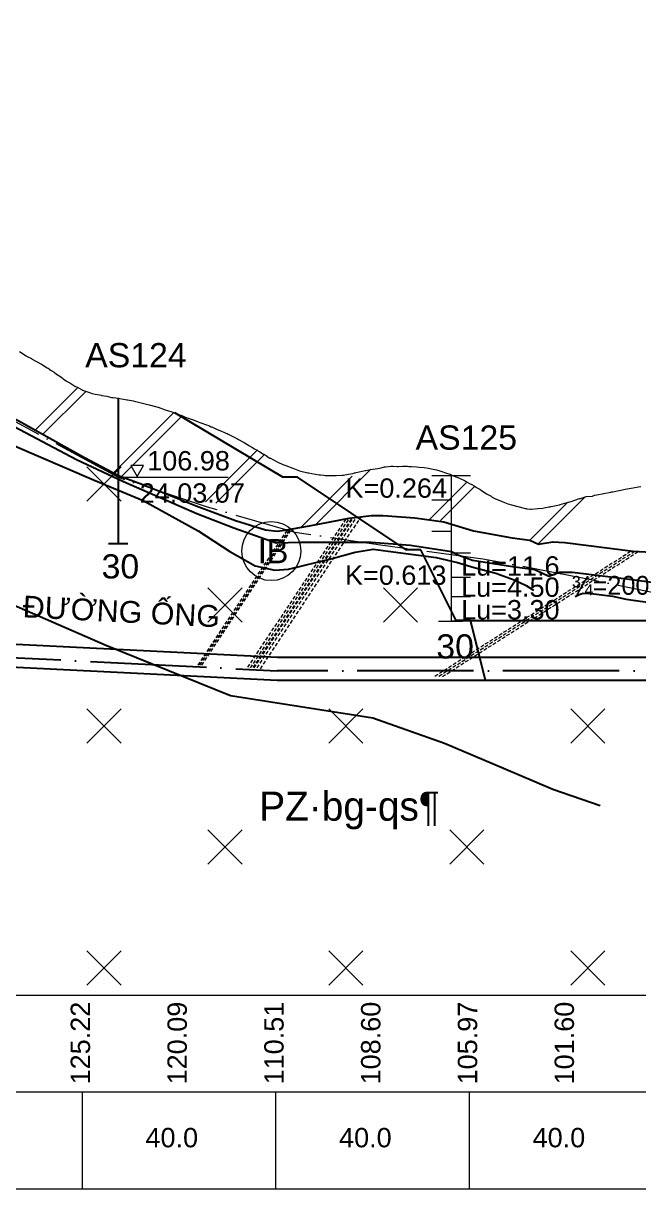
# Model space of a CAD drawing. Header units: inches. Extents: x 444671 to 463716, y 1783086 to 1794968.
# Drawn here: x 458048.3 to 458175.5, y 1783998.4 to 1784239.1 of the extents above; entities that cross this region are included whole.
import ezdxf
from ezdxf.enums import TextEntityAlignment as Align

# ---------------------------------------------------------------- set-up
doc = ezdxf.new("R2010")
doc.units = ezdxf.units.IN
doc.header["$MEASUREMENT"] = 0
for name, pattern in [('ACAD_ISO04W100', [30, 24, -3, 0, -3]), ('DASHED2', [9.525, 6.35, -3.175]), ('DASHEDX2', [1.5, 1, -0.5]), ('NG', [1.8, 0.8, -0.1, 0, -0.1, 0.8])]:
    doc.linetypes.add(name, pattern=pattern)
for name, color, linetype, lineweight in [('ah', 7, 'Continuous', 15), ('doi', 33, 'Continuous', 25), ('DVL', 7, 'Continuous', 18), ('HOKHOAN', 250, 'DASHED2', 20), ('nuocngam', 5, 'Continuous', 20), ('PEGCT', 7, 'Continuous', 15), ('Texdoi', 40, 'Continuous', 15), ('tham', 145, 'Continuous', 13), ('thoc', 252, 'Continuous', 13)]:
    doc.layers.add(name, color=color, linetype=linetype, lineweight=lineweight)
for name, color, linetype in [('CONGTRINH', 2, 'Continuous'), ('khoanmoi', 3, 'Continuous'), ('PEGC', 3, 'Continuous')]:
    doc.layers.add(name, color=color, linetype=linetype)
doc.styles.add('2', font='', dxfattribs={"height": 4})
doc.styles.add('25', font='', dxfattribs={"height": 5})
doc.styles.add('vn', font='')
doc.styles.add('VNTHUONG', font='')
doc.styles.get('2').set_extended_font_data('.VnArial')
doc.styles.get('25').set_extended_font_data('.VnArial')
doc.styles.get('vn').set_extended_font_data('.VnArial')
doc.styles.get('VNTHUONG').set_extended_font_data('.VnTime')
doc.linetypes.add('_lA1', pattern='A,2,-0.2,["x",Standard,S=0.1,R=0,X=-0.1,Y=-0.05],-0.1', length=2.3)
doc.linetypes.add('_lA2', pattern='A,2,-0.2,["xx",Standard,S=0.1,R=0,X=-0.1,Y=-0.05],-0.18', length=2.38)
doc.linetypes.add('_lB', pattern='A,2,-0.2,["xxx",Standard,S=0.1,R=0,X=-0.1,Y=-0.05],-0.26', length=2.46)
doc.linetypes.add('_llA', pattern='A,2,-0.2,["xxxx",Standard,S=0.1,R=0,X=-0.1,Y=-0.05],-0.34', length=2.54)

msp = doc.modelspace()

# ---------------------------------------------------------------- linework, layer by layer
at = {"lineweight": 20}
for p, q in [((457246.5286, 1784038.3548), (458294.3569, 1784038.3548)), ((457246.5286, 1784018.3548), (458294.3569, 1784018.3547)), ((457246.5286, 1783998.3548), (458294.3569, 1783998.3548))]:
    msp.add_line(p, q, dxfattribs=at)
for points in [[(458060.5286, 1783998.3548), (458060.5286, 1784018.3548)], [(458100.5286, 1783998.3548), (458100.5286, 1784018.3548)], [(458140.5286, 1783998.3548), (458140.5286, 1784018.3548)]]:
    msp.add_lwpolyline(points, dxfattribs=at)
at = {"layer": 'ah', "color": 1, "linetype": 'DASHEDX2', "ltscale": 0.75, "flags": 128}
for points in [[(458094.7469, 1784106.0805), (458115.0805, 1784136.7848)], [(458095.2517, 1784105.9387), (458115.7635, 1784136.9122)], [(458095.8532, 1784106.0177), (458116.3588, 1784136.9817)], [(458096.0109, 1784105.9698), (458116.564, 1784137.0057)], [(458096.6429, 1784105.986), (458117.2374, 1784137.0844)], [(458097.3385, 1784105.7808), (458118.1386, 1784137.1896)], [(458084.4472, 1784106.5285), (458102.9995, 1784134.5493)], [(458084.833, 1784106.5285), (458103.4325, 1784134.6206)], [(458085.1884, 1784106.5285), (458103.8314, 1784134.6862)], [(458133.3585, 1784104.2388), (458173.9295, 1784130.1103)], [(458134.2256, 1784104.2669), (458174.6419, 1784130.0398)], [(458134.9253, 1784104.155), (458175.4481, 1784129.9958)]]:
    msp.add_lwpolyline(points, dxfattribs=at)
at = {"layer": 'CONGTRINH', "ltscale": 10}
msp.add_line((458100.8848, 1784108.1029), (457415.1357, 1784142.3904), dxfattribs=at)
at = {"layer": 'CONGTRINH'}
for p, q in [((458210.7518, 1784108.1029), (458100.8848, 1784108.1029)), ((458100.7673, 1784103.4029), (458213.516, 1784103.4029))]:
    msp.add_line(p, q, dxfattribs=at)
for points in [[(458104.963, 1784145.3529), (458101.963, 1784145.3529), (458079.6105, 1784158.662)], [(458130.463, 1784130.3529), (458127.463, 1784130.3529), (458104.963, 1784145.3529)], [(458140.763, 1784115.7529), (458137.763, 1784115.7529), (458130.463, 1784130.3529)], [(458143.8505, 1784103.4029), (458140.763, 1784115.7529)], [(458140.763, 1784115.7529), (458195.4631, 1784115.7529)]]:
    msp.add_lwpolyline(points, dxfattribs=at)
at = {"layer": 'CONGTRINH', "color": 0, "linetype": 'ACAD_ISO04W100', "lineweight": 25, "flags": 128}
for points in [[(457400.8161, 1784140.3529), (458100.8161, 1784105.3529)], [(458201.5401, 1784105.3529), (458100.8161, 1784105.3529)]]:
    msp.add_lwpolyline(points, dxfattribs=at)
at = {"layer": 'CONGTRINH', "ltscale": 10}
msp.add_lwpolyline([(457398.8661, 1784138.498), (458100.7673, 1784103.4029)], dxfattribs=at)
at = {"layer": 'doi', "linetype": '_lA1', "ltscale": 20, "flags": 128}
msp.add_lwpolyline([(458040.0896, 1784160.6649), (458047.2978, 1784157.0566), (458060.9862, 1784149.4211), (458068.0188, 1784145.6972), (458073.0078, 1784143.8352), (458084.0296, 1784139.4315), (458092.1442, 1784136.4284), (458098.3955, 1784134.5064), (458100.7998, 1784134.2061), (458102.3312, 1784134.4393), (458107.4404, 1784135.2802), (458115.6752, 1784136.9019), (458120.3036, 1784137.4425), (458122.6478, 1784137.4425), (458129.1995, 1784136.962), (458135.2103, 1784136.1211), (458141.3662, 1784134.2478), (458149.3558, 1784132.852), (458152.9851, 1784132.346), (458154.7997, 1784131.5447), (458157.7538, 1784131.9664), (458160.2436, 1784131.8821), (458174.3527, 1784130.0555), (458181.7709, 1784129.6512), (458192.7632, 1784127.7643), (458206.6182, 1784123.4376), (458216.8688, 1784118.6531), (458225.0585, 1784114.9965), (458234.7021, 1784113.1771), (458245.5596, 1784110.6837), (458253.4499, 1784110.549), (458265.8896, 1784111.0839), (458271.2846, 1784111.1513), (458278.6354, 1784110.7469), (458282.277, 1784110.2078), (458284.7722, 1784109.3318), (458290.3021, 1784108.0514)], dxfattribs=at)
at = {"layer": 'doi', "linetype": '_lA2', "ltscale": 20, "flags": 128}
msp.add_lwpolyline([(458040.5286, 1784158.9229), (458059.2956, 1784149.033), (458069.0574, 1784144.4808), (458084.2173, 1784137.8798), (458091.8641, 1784134.8721), (458100.5684, 1784131.7832), (458105.6119, 1784131.9458), (458120.2154, 1784131.93), (458128.3502, 1784131.2797), (458136.8104, 1784129.9791), (458138.112, 1784129.3288), (458141.1219, 1784128.1908), (458149.4462, 1784126.8805), (458154.0017, 1784126.3116), (458156.8941, 1784124.9407), (458159.1267, 1784125.7425), (458161.8111, 1784125.7425), (458174.1761, 1784124.198), (458179.7079, 1784123.4665), (458193.1805, 1784121.3351), (458200.5019, 1784120.2784), (458205.4642, 1784118.4088), (458214.3312, 1784113.8567), (458225.514, 1784108.3108), (458230.6389, 1784106.9289), (458240.6448, 1784104.1651), (458245.394, 1784103.3745), (458247.2787, 1784103.7169), (458253.7325, 1784105.2578), (458258.3587, 1784107.027), (458264.6983, 1784109.0815), (458269.3245, 1784110.4512), (458270.1812, 1784110.5083), (458272.6371, 1784110.2229), (458280.5332, 1784108.7681), (458282.8784, 1784107.8237), (458283.8486, 1784107.1374), (458284.3052, 1784106.6873), (458285.1177, 1784106.9304), (458287.7855, 1784106.594), (458290.3603, 1784106.1116)], dxfattribs=at)
at = {"layer": 'doi', "linetype": '_lB', "ltscale": 20, "flags": 128}
for points in [[(458040.5286, 1784154.396), (458062.8059, 1784144.7894), (458073.0741, 1784140.5644), (458084.4793, 1784134.3055), (458091.0228, 1784129.98), (458096.2576, 1784127.0628), (458100.2844, 1784126.1575), (458103.1031, 1784126.3586), (458112.1634, 1784128.5717), (458116.8948, 1784129.8794), (458120.6196, 1784130.483), (458123.7403, 1784130.0806), (458133.6321, 1784128.74), (458138.0847, 1784127.7513), (458141.4773, 1784126.6919), (458145.976, 1784125.5571), (458149.7304, 1784124.1355), (458152.2421, 1784122.9671), (458153.7577, 1784122.015)], [(458162.3852, 1784120.7332), (458163.1915, 1784121.1373), (458163.9919, 1784121.3659), (458165.6691, 1784121.3277), (458170.0857, 1784120.7844), (458172.8798, 1784120.1848), (458179.2408, 1784119.2666), (458188.2583, 1784117.7656), (458198.5773, 1784115.5762), (458202.0405, 1784114.3756), (458207.3414, 1784112.2569), (458220.664, 1784104.1112), (458225.5409, 1784101.0036), (458233.9515, 1784096.978), (458241.5141, 1784095.4949), (458247.4511, 1784095.2124), (458252.8225, 1784096.413), (458261.2002, 1784102.2733), (458268.1267, 1784107.2171), (458270.4591, 1784107.5702), (458273.4982, 1784107.3584), (458279.0111, 1784106.4402), (458281.0366, 1784105.7199)]]:
    msp.add_lwpolyline(points, dxfattribs=at)
at = {"layer": 'doi', "linetype": '_llA', "ltscale": 20, "flags": 128}
msp.add_lwpolyline([(458040.5286, 1784121.4304), (458065.2469, 1784110.7404), (458091.1611, 1784100.2792), (458120.5341, 1784095.6676), (458135.3481, 1784090.399), (458147.5521, 1784085.2275), (458157.7263, 1784080.9135), (458167.5077, 1784077.5228)], dxfattribs=at)
at = {"layer": 'HOKHOAN', "linetype": 'ByBlock', "lineweight": 13, "ltscale": 0.03}
msp.add_lwpolyline([(458136.7139, 1784145.6247), (458136.7139, 1784115.6247)], dxfattribs=at)
at = {"layer": 'HOKHOAN', "lineweight": 13}
msp.add_lwpolyline([(458134.1542, 1784115.6247), (458139.1116, 1784115.6247)], dxfattribs=at)
at = {"layer": 'khoanmoi', "ltscale": 10, "flags": 128}
msp.add_lwpolyline([(458067.9211, 1784161.6376), (458067.9211, 1784131.6376)], dxfattribs=at)
at = {"layer": 'khoanmoi'}
msp.add_lwpolyline([(458065.9211, 1784131.6376), (458069.9211, 1784131.6376)], dxfattribs=at)
at = {"layer": 'nuocngam', "linetype": 'NG', "ltscale": 20, "flags": 128}
msp.add_lwpolyline([(457300.5286, 1784360.6853), (457311.3342, 1784358.1369), (457358.0311, 1784346.1648), (457373.5407, 1784339.5316), (457390.6467, 1784328.687), (457408.1311, 1784318.2048), (457444.3396, 1784299.1003), (457481.7199, 1784281.8757), (457515.1545, 1784266.9338), (457552.4308, 1784250.688), (457579.4815, 1784237.9913), (457599.6253, 1784230.5204), (457615.6816, 1784227.6789), (457639.0995, 1784224.2375), (457668.0275, 1784221.4843), (457702.094, 1784217.1053), (457730.1036, 1784217.3347), (457762.2132, 1784222.3272), (457788.7138, 1784227.4945), (457823.94, 1784232.6617), (457853.7907, 1784234.2702), (457880.9375, 1784232.0095), (457916.2515, 1784224.5076), (457937.5411, 1784216.4648), (457991.5119, 1784185.159), (458038.3118, 1784161.5645), (458045.8958, 1784157.2847), (458067.9211, 1784145.3348), (458086.3185, 1784139.2327), (458104.4287, 1784134.0036), (458122.5902, 1784131.3438), (458143.3083, 1784128.5137), (458164.6011, 1784124.4459), (458185.6852, 1784120.0219), (458204.6295, 1784115.0153), (458226.3179, 1784109.0303), (458244.0951, 1784107.0286), (458264.8768, 1784105.7776), (458281.9029, 1784104.7767), (458290.3569, 1784104.2387)], dxfattribs=at)
at = {"layer": 'nuocngam'}
msp.add_lwpolyline([(458071.8635, 1784145.4973), (458073.1888, 1784147.7928), (458070.5382, 1784147.7928)], close=True, dxfattribs=at)
msp.add_lwpolyline([(458067.9211, 1784145.3348), (458090.6671, 1784145.3348)], dxfattribs=at)
at = {"layer": 'PEGC', "lineweight": 13}
msp.add_lwpolyline([(458047.5715, 1784171.3548), (458048.9038, 1784170.3961), (458048.9612, 1784170.3548), (458049.0115, 1784170.329), (458050.0042, 1784169.8548), (458050.0443, 1784169.8322), (458050.934, 1784169.3548), (458051.1656, 1784169.2157), (458051.8191, 1784168.8548), (458052.0773, 1784168.6863), (458053.2637, 1784167.9729), (458053.4481, 1784167.8548), (458054.1015, 1784167.428), (458054.2176, 1784167.3548), (458054.6764, 1784167.0335), (458055.1845, 1784166.6466), (458055.8448, 1784166.1986), (458056.3548, 1784165.8548), (458056.5973, 1784165.6772), (458057.2817, 1784165.2159), (458057.9247, 1784164.8548), (458058.5882, 1784164.4389), (458058.994, 1784164.1884), (458059.5836, 1784163.8548), (458060.4762, 1784163.3739), (458060.5242, 1784163.3548), (458060.7722, 1784163.2692), (458061.9876, 1784162.8548), (458062.2266, 1784162.7573), (458062.547, 1784162.6652), (458063.1574, 1784162.5061), (458064.0595, 1784162.3548), (458064.3822, 1784162.3017), (458064.5658, 1784162.2485), (458065.553, 1784162.0654), (458066.5651, 1784161.8548), (458066.7383, 1784161.8244), (458066.9023, 1784161.7974), (458067.9698, 1784161.6634), (458068.6507, 1784161.551), (458069.7899, 1784161.3548), (458069.9037, 1784161.3365), (458069.9518, 1784161.3259), (458071.0014, 1784161.1646), (458071.501, 1784161.0265), (458071.8769, 1784160.9274), (458073.2486, 1784160.5601), (458073.5264, 1784160.4975), (458074.3671, 1784160.323), (458075.623, 1784159.9486), (458076.1283, 1784159.8183), (458076.1768, 1784159.8069), (458077.6677, 1784159.2905), (458078.1312, 1784159.151), (458079.0467, 1784158.8548), (458079.6105, 1784158.662), (458080.4274, 1784158.3388), (458080.8569, 1784158.1701), (458081.1019, 1784158.0847), (458081.6589, 1784157.8548), (458082.3853, 1784157.5699), (458083.0017, 1784157.3266), (458083.6048, 1784157.1167), (458084.4848, 1784156.8253), (458084.8123, 1784156.6851), (458085.0376, 1784156.596), (458086.2022, 1784156.1836), (458086.649, 1784156.0069), (458087.1123, 1784155.7892), (458087.2551, 1784155.726), (458088.4072, 1784155.2244), (458089.2565, 1784154.8548), (458089.883, 1784154.5782), (458090.1679, 1784154.4739), (458090.3738, 1784154.3841), (458090.4412, 1784154.3548), (458090.6335, 1784154.2609), (458091.7927, 1784153.6936), (458092.4276, 1784153.3548), (458092.5769, 1784153.2785), (458092.8032, 1784153.1393), (458093.6621, 1784152.6546), (458093.9417, 1784152.5292), (458095.0713, 1784151.8548), (458095.5251, 1784151.5667), (458096.1011, 1784151.1929), (458097.1846, 1784150.5859), (458097.9688, 1784150.1187), (458098.4992, 1784149.8135), (458098.5467, 1784149.785), (458099.2697, 1784149.3129), (458099.3885, 1784149.2536), (458099.8909, 1784148.992), (458100.8987, 1784148.4639), (458101.9869, 1784147.9781), (458102.1476, 1784147.8999), (458102.5553, 1784147.7462), (458103.9915, 1784147.1982), (458104.3529, 1784147.0678), (458105.395, 1784146.6982), (458105.9733, 1784146.5494), (458106.8153, 1784146.3548), (458107.1353, 1784146.2655), (458107.358, 1784146.2283), (458107.9276, 1784146.1254), (458109.4719, 1784145.8548), (458109.6152, 1784145.8256), (458109.7112, 1784145.8128), (458110.4604, 1784145.7439), (458110.6795, 1784145.7338), (458111.5915, 1784145.7246), (458111.999, 1784145.7133), (458112.2764, 1784145.701), (458112.9569, 1784145.6966), (458114.2456, 1784145.794), (458114.4733, 1784145.8046), (458114.7705, 1784145.8548), (458115.9662, 1784146.0296), (458116.4089, 1784146.1343), (458116.7332, 1784146.2298), (458116.9177, 1784146.276), (458117.0784, 1784146.3078), (458118.9615, 1784146.7241), (458119.1124, 1784146.7703), (458120.0551, 1784146.9746), (458120.5542, 1784147.0454), (458121.0379, 1784147.0951), (458121.558, 1784147.1842), (458122.2615, 1784147.3073), (458122.9929, 1784147.4634), (458123.2529, 1784147.485), (458123.7829, 1784147.5321), (458124.2437, 1784147.6046), (458124.7362, 1784147.6271), (458125.614, 1784147.5764), (458125.8927, 1784147.5936), (458126.682, 1784147.6387), (458127.6992, 1784147.6039), (458128.0206, 1784147.5852), (458128.5685, 1784147.5547), (458129.6021, 1784147.4905), (458130.1254, 1784147.4351), (458131.1348, 1784147.337), (458132.0531, 1784147.1943), (458132.3069, 1784147.1627), (458133.3936, 1784146.9399), (458133.7311, 1784146.8548), (458134.1928, 1784146.7464), (458135.0393, 1784146.4742), (458135.3701, 1784146.3548), (458136.6599, 1784145.9004), (458136.7626, 1784145.8548), (458137.044, 1784145.7311), (458137.9111, 1784145.3548), (458138.1275, 1784145.2789), (458138.728, 1784144.9956), (458139.5099, 1784144.6422), (458140.036, 1784144.3548), (458140.5612, 1784144.0667), (458141.0106, 1784143.8548), (458141.4855, 1784143.5838), (458142.1402, 1784143.1607), (458142.6425, 1784142.8548), (458143.0062, 1784142.621), (458143.9711, 1784141.9812), (458144.1848, 1784141.8548), (458144.9792, 1784141.4059), (458145.0571, 1784141.3548), (458145.2331, 1784141.2465), (458145.907, 1784140.8548), (458146.7682, 1784140.5087), (458147.7331, 1784140.1342), (458148.4448, 1784139.8548), (458149.4691, 1784139.5901), (458150.2094, 1784139.3548), (458152.117, 1784138.9089), (458152.2635, 1784138.8548), (458152.38, 1784138.819), (458152.4261, 1784138.8086), (458153.1113, 1784138.7752), (458153.3513, 1784138.7635), (458154.6577, 1784138.8736), (458155.6662, 1784138.9804), (458155.9939, 1784139.0279), (458156.6467, 1784139.157), (458156.9242, 1784139.2011), (458157.2048, 1784139.2487), (458157.3746, 1784139.2798), (458159.1384, 1784139.6659), (458159.2842, 1784139.6969), (458160.2281, 1784140.0084), (458161.5219, 1784140.355), (458161.5222, 1784140.355), (458163.2315, 1784140.9482), (458163.494, 1784140.9673), (458164.6318, 1784141.3647), (458164.7335, 1784141.3829), (458165.9251, 1784141.4685), (458166.3308, 1784141.6211), (458166.8737, 1784141.6986), (458169.7023, 1784142.2659), (458169.9182, 1784142.305), (458169.9958, 1784142.3264), (458170.134, 1784142.3548), (458172.4508, 1784142.8055), (458172.6962, 1784142.8548), (458173.9424, 1784143.1018), (458175.453, 1784143.3548), (458175.9423, 1784143.4183)], dxfattribs=at)
at = {"layer": 'Texdoi'}
msp.add_circle((458099.5682, 1784130.0856), 6.1, dxfattribs=at)
at = {"layer": 'tham'}
for points in [[(458136.7139, 1784145.6247), (458132.7139, 1784145.6247)], [(458140.7139, 1784145.6247), (458136.7139, 1784145.6247)], [(458136.7139, 1784140.6247), (458132.7139, 1784140.6247)], [(458136.7139, 1784134.1247), (458132.7139, 1784134.1247)], [(458140.7139, 1784129.6247), (458136.7139, 1784129.6247)], [(458140.7139, 1784124.6247), (458136.7139, 1784124.6247)], [(458140.7139, 1784124.6247), (458136.7139, 1784124.6247)], [(458140.7139, 1784120.6247), (458136.7139, 1784120.6247)], [(458140.7139, 1784115.6247), (458136.7139, 1784115.6247)]]:
    msp.add_lwpolyline(points, dxfattribs=at)
at = {"layer": 'thoc'}
for p, q in [((458059.644, 1784163.9567), (458050.634, 1784154.9467)), ((458061.2249, 1784163.0724), (458052.2434, 1784154.0909)), ((458079.3579, 1784158.6706), (458066.8873, 1784146.2)), ((458081.1744, 1784158.0218), (458068.5767, 1784145.4242)), ((458096.693, 1784151.0057), (458085.9744, 1784140.2871)), ((458098.2529, 1784150.1004), (458088.1458, 1784139.9932)), ((458120.139, 1784146.9865), (458108.6761, 1784135.5236)), ((458116.2735, 1784145.5862), (458105.6774, 1784134.9901)), ((458139.8543, 1784144.167), (458132.2259, 1784136.5386)), ((458141.5572, 1784143.4047), (458134.5715, 1784136.4189)), ((458160.8668, 1784140.1795), (458153.0185, 1784132.3312)), ((458164.4557, 1784141.3032), (458154.7286, 1784131.5761))]:
    msp.add_line(p, q, dxfattribs=at)
for points in [[(458068.5209, 1784140.397), (458061.4498, 1784147.4681)], [(458068.5209, 1784147.4681), (458061.4498, 1784140.397)], [(458093.5209, 1784115.397), (458086.4498, 1784122.4681)], [(458093.5209, 1784122.4681), (458086.4498, 1784115.397)], [(458129.8141, 1784115.397), (458122.7431, 1784122.4681)], [(458129.8141, 1784122.4681), (458122.7431, 1784115.397)], [(458068.5209, 1784090.397), (458061.4498, 1784097.4681)], [(458068.5209, 1784097.4681), (458061.4498, 1784090.397)], [(458118.5209, 1784090.397), (458111.4498, 1784097.4681)], [(458118.5209, 1784097.4681), (458111.4498, 1784090.397)], [(458168.5209, 1784090.397), (458161.4498, 1784097.4681)], [(458168.5209, 1784097.4681), (458161.4498, 1784090.397)], [(458093.5209, 1784065.397), (458086.4498, 1784072.4681)], [(458093.5209, 1784072.4681), (458086.4498, 1784065.397)], [(458143.5209, 1784065.397), (458136.4498, 1784072.4681)], [(458143.5209, 1784072.4681), (458136.4498, 1784065.397)], [(458068.5209, 1784040.397), (458061.4498, 1784047.4681)], [(458068.5209, 1784047.4681), (458061.4498, 1784040.397)], [(458118.5209, 1784040.397), (458111.4498, 1784047.4681)], [(458118.5209, 1784047.4681), (458111.4498, 1784040.397)], [(458168.5209, 1784040.397), (458161.4498, 1784047.4681)], [(458168.5209, 1784047.4681), (458161.4498, 1784040.397)]]:
    msp.add_lwpolyline(points, dxfattribs=at)

# ---------------------------------------------------------------- texts
at = {"lineweight": 20, "style": '2'}
for p in [(458079.0092, 1784008.9051), (458119.0092, 1784008.9051), (458159.0092, 1784008.9051)]:
    msp.add_text('40.0', height=4, dxfattribs=at).set_placement(p, align=Align.MIDDLE_CENTER)
at = {"insert": (458035.8006, 1784121.5644), "char_height": 4.5, "width": 80, "attachment_point": 1, "rotation": 357.051171, "style": '25'}
msp.add_mtext('{\\f.VnArialH|b0|i0|c0|p34;Tim §¦êng èng}', dxfattribs=at)
at = {"layer": 'DVL', "insert": (458161.6249, 1784124.9588), "char_height": 3.9, "width": 40, "attachment_point": 1, "style": 'VNTHUONG'}
msp.add_mtext('{\\fGeo TimesP|b0|i0|c0|p34;¾=200}', dxfattribs=at)
at = {"layer": 'HOKHOAN', "lineweight": 13, "style": 'vn'}
for s, p in [('AS125', (458129.3868, 1784151.0463)), ('30', (458133.6688, 1784107.8934))]:
    msp.add_text(s, height=5, dxfattribs=at).set_placement(p)
at = {"layer": 'khoanmoi', "char_height": 5, "attachment_point": 1, "style": '25'}
for s, insert, width in [('AS124', (458061.1167, 1784173.0644), 25), ('30', (458064.5075, 1784129.4272), 10)]:
    msp.add_mtext(s, dxfattribs=dict(at, insert=insert, width=width))
at = {"layer": 'nuocngam', "insert": (458072.3728, 1784150.7528), "char_height": 4, "width": 21.591598, "attachment_point": 1, "style": '25'}
msp.add_mtext(' 106.98\\P24.03.07', dxfattribs=at)
at = {"layer": 'PEGCT', "style": '25'}
for s, p in [('125.22', (458063.3178, 1784028.4424)), ('120.09', (458083.3178, 1784028.4424)), ('110.51', (458103.3178, 1784028.4424)), ('108.60', (458123.3178, 1784028.4424)), ('105.97', (458143.3178, 1784028.4424)), ('101.60', (458163.3178, 1784028.4424))]:
    msp.add_text(s, height=4, rotation=90, dxfattribs=at).set_placement(p, align=Align.BOTTOM_CENTER)
at = {"layer": 'Texdoi', "attachment_point": 1}
for s, insert, char_height, width in [('{\\fGeo TimesP|b0|i0|c0|p34;IB}', (458096.7902, 1784132.578), 5, 12), ('{\\fGeo TimesP|b0|i0|c0|p34;PZ·bg-qs¶}', (458097.0792, 1784080.3889), 6, 40)]:
    msp.add_mtext(s, dxfattribs=dict(at, insert=insert, char_height=char_height, width=width))
at = {"layer": 'tham', "char_height": 4, "width": 25, "attachment_point": 1, "style": '25'}
for s, insert in [('K=0.264', (458114.9069, 1784145.1061)), ('Lu=11.6', (458138.7947, 1784129.0212)), ('K=0.613', (458114.7998, 1784127.1171)), ('Lu=4.50', (458138.7947, 1784124.6385)), ('Lu=3.30', (458138.7947, 1784119.9763))]:
    msp.add_mtext(s, dxfattribs=dict(at, insert=insert))

doc.saveas('drawing.dxf')
